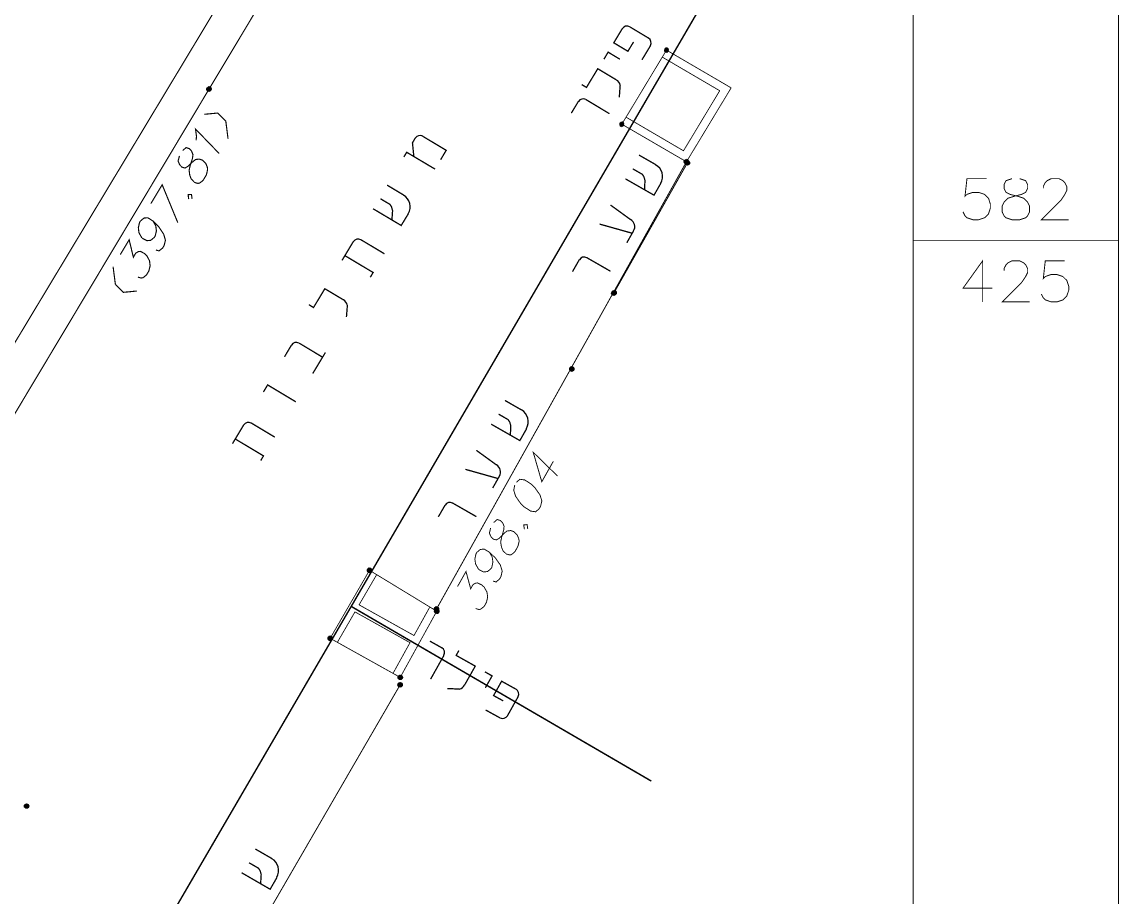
# Model space of a CAD drawing. Extents: x 489 to 720, y 1028 to 1176.
# Drawn here: x 549.33 to 562.69, y 1053.6 to 1064.26 of the extents above; entities that cross this region are included whole.
import ezdxf

# ---------------------------------------------------------------- set-up
doc = ezdxf.new("R2010")
doc.units = 0
doc.header["$MEASUREMENT"] = 0
for name, color, linetype in [('1202', 7, 'Continuous'), ('1501-EVEN-SOFA', 7, 'Continuous'), ('1501-GADER-BARZEL', 7, 'Continuous'), ('1501-PILER', 7, 'Continuous'), ('1501-RIZUF', 7, 'Continuous'), ('1501-SHAR', 7, 'Continuous'), ('2410-EVEN-SOFA', 7, 'Continuous'), ('2603-GADER-BARZEL', 7, 'Continuous'), ('2612-SHAR', 7, 'Continuous'), ('4035-PILER', 7, 'Continuous'), ('M1280', 7, 'Continuous'), ('M1602', 7, 'Continuous')]:
    doc.layers.add(name, color=color, linetype=linetype)

msp = doc.modelspace()

# ---------------------------------------------------------------- hatches: boundary and pattern name
at = {"layer": '1501-EVEN-SOFA', "linetype": 'Continuous', "ltscale": 0.045455}
for points in [[(551.583, 1063.447), (551.632, 1063.429), (551.587, 1063.456)], [(551.583, 1063.437), (551.625, 1063.422), (551.583, 1063.447)], [(551.625, 1063.422), (551.583, 1063.447), (551.632, 1063.429)], [(551.588, 1063.426), (551.615, 1063.417), (551.583, 1063.437)], [(551.615, 1063.417), (551.583, 1063.437), (551.625, 1063.422)], [(551.587, 1063.456), (551.636, 1063.439), (551.594, 1063.464)], [(551.632, 1063.429), (551.587, 1063.456), (551.636, 1063.439)], [(551.596, 1063.42), (551.605, 1063.416), (551.588, 1063.426)], [(551.605, 1063.416), (551.588, 1063.426), (551.615, 1063.417)], [(551.594, 1063.464), (551.635, 1063.449), (551.603, 1063.468)], [(551.636, 1063.439), (551.594, 1063.464), (551.635, 1063.449)], [(551.635, 1063.449), (551.603, 1063.468), (551.63, 1063.458)], [(551.603, 1063.468), (551.63, 1063.458), (551.613, 1063.468)], [(551.63, 1063.458), (551.613, 1063.468), (551.623, 1063.465)]]:
    msp.add_hatch(color=251, dxfattribs=at).paths.add_polyline_path(points, flags=0)
at = {"layer": '1501-GADER-BARZEL', "linetype": 'Continuous', "ltscale": 0.045455}
for points in [[(557.411, 1062.553), (557.411, 1062.532), (557.408, 1062.542)], [(557.416, 1062.562), (557.416, 1062.524), (557.411, 1062.553)], [(557.416, 1062.524), (557.411, 1062.553), (557.411, 1062.532)], [(557.425, 1062.567), (557.425, 1062.518), (557.416, 1062.562)], [(557.425, 1062.518), (557.416, 1062.562), (557.416, 1062.524)], [(557.435, 1062.568), (557.435, 1062.516), (557.425, 1062.567)], [(557.435, 1062.516), (557.425, 1062.567), (557.425, 1062.518)], [(557.445, 1062.567), (557.445, 1062.518), (557.435, 1062.568)], [(557.445, 1062.518), (557.435, 1062.568), (557.435, 1062.516)], [(557.454, 1062.562), (557.454, 1062.524), (557.445, 1062.567)], [(557.454, 1062.524), (557.445, 1062.567), (557.445, 1062.518)], [(557.46, 1062.553), (557.46, 1062.532), (557.454, 1062.562)], [(557.46, 1062.532), (557.454, 1062.562), (557.454, 1062.524)], [(557.462, 1062.542), (557.46, 1062.553), (557.46, 1062.532)], [(556.514, 1060.963), (556.514, 1060.942), (556.512, 1060.953)], [(556.52, 1060.972), (556.52, 1060.934), (556.514, 1060.963)], [(556.52, 1060.934), (556.514, 1060.963), (556.514, 1060.942)], [(556.528, 1060.978), (556.528, 1060.929), (556.52, 1060.972)], [(556.528, 1060.929), (556.52, 1060.972), (556.52, 1060.934)], [(556.538, 1060.979), (556.538, 1060.926), (556.528, 1060.978)], [(556.538, 1060.926), (556.528, 1060.978), (556.528, 1060.929)], [(556.548, 1060.978), (556.548, 1060.929), (556.538, 1060.979)], [(556.548, 1060.929), (556.538, 1060.979), (556.538, 1060.926)], [(556.556, 1060.972), (556.556, 1060.934), (556.548, 1060.978)], [(556.556, 1060.934), (556.548, 1060.978), (556.548, 1060.929)], [(556.562, 1060.963), (556.562, 1060.942), (556.556, 1060.972)], [(556.562, 1060.942), (556.556, 1060.972), (556.556, 1060.934)], [(556.564, 1060.953), (556.562, 1060.963), (556.562, 1060.942)]]:
    msp.add_hatch(color=136, dxfattribs=at).paths.add_polyline_path(points, flags=0)
at = {"layer": '1501-PILER', "linetype": 'Continuous', "ltscale": 0.045455}
for points in [[(557.16, 1063.931), (557.204, 1063.904), (557.156, 1063.921)], [(557.204, 1063.904), (557.156, 1063.921), (557.197, 1063.896)], [(557.156, 1063.921), (557.197, 1063.896), (557.156, 1063.91)], [(557.197, 1063.896), (557.156, 1063.91), (557.188, 1063.891)], [(557.156, 1063.91), (557.188, 1063.891), (557.161, 1063.901)], [(557.166, 1063.939), (557.207, 1063.913), (557.16, 1063.931)], [(557.207, 1063.913), (557.16, 1063.931), (557.204, 1063.904)], [(557.188, 1063.891), (557.161, 1063.901), (557.178, 1063.891)], [(557.161, 1063.901), (557.178, 1063.891), (557.169, 1063.895)], [(557.175, 1063.942), (557.207, 1063.923), (557.166, 1063.939)], [(557.207, 1063.923), (557.166, 1063.939), (557.207, 1063.913)], [(557.186, 1063.943), (557.203, 1063.933), (557.175, 1063.942)], [(557.203, 1063.933), (557.175, 1063.942), (557.207, 1063.923)], [(557.195, 1063.94), (557.186, 1063.943), (557.203, 1063.933)], [(556.614, 1063.028), (556.66, 1063), (556.611, 1063.018)], [(556.621, 1063.035), (556.663, 1063.01), (556.614, 1063.028)], [(556.663, 1063.01), (556.614, 1063.028), (556.66, 1063)], [(556.631, 1063.04), (556.663, 1063.021), (556.621, 1063.035)], [(556.663, 1063.021), (556.621, 1063.035), (556.663, 1063.01)], [(556.641, 1063.04), (556.658, 1063.03), (556.631, 1063.04)], [(556.658, 1063.03), (556.631, 1063.04), (556.663, 1063.021)], [(556.65, 1063.037), (556.641, 1063.04), (556.658, 1063.03)], [(556.66, 1063), (556.611, 1063.018), (556.653, 1062.993)], [(556.611, 1063.018), (556.653, 1062.993), (556.612, 1063.008)], [(556.653, 1062.993), (556.612, 1063.008), (556.644, 1062.989)], [(556.612, 1063.008), (556.644, 1062.989), (556.616, 1062.998)], [(556.644, 1062.989), (556.616, 1062.998), (556.633, 1062.988)], [(556.616, 1062.998), (556.633, 1062.988), (556.623, 1062.991)], [(557.4, 1062.563), (557.4, 1062.542), (557.398, 1062.553)], [(557.406, 1062.571), (557.406, 1062.534), (557.4, 1062.563)], [(557.406, 1062.534), (557.4, 1062.563), (557.4, 1062.542)], [(557.415, 1062.578), (557.415, 1062.529), (557.406, 1062.571)], [(557.415, 1062.529), (557.406, 1062.571), (557.406, 1062.534)], [(557.425, 1062.579), (557.425, 1062.526), (557.415, 1062.578)], [(557.425, 1062.526), (557.415, 1062.578), (557.415, 1062.529)], [(557.435, 1062.578), (557.435, 1062.529), (557.425, 1062.579)], [(557.435, 1062.529), (557.425, 1062.579), (557.425, 1062.526)], [(557.444, 1062.571), (557.444, 1062.534), (557.435, 1062.578)], [(557.444, 1062.534), (557.435, 1062.578), (557.435, 1062.529)], [(557.449, 1062.563), (557.449, 1062.542), (557.444, 1062.571)], [(557.449, 1062.542), (557.444, 1062.571), (557.444, 1062.534)], [(557.452, 1062.553), (557.449, 1062.563), (557.449, 1062.542)], [(553.541, 1057.59), (553.587, 1057.564), (553.538, 1057.581)], [(553.587, 1057.564), (553.538, 1057.581), (553.581, 1057.556)], [(553.538, 1057.581), (553.581, 1057.556), (553.539, 1057.571)], [(553.581, 1057.556), (553.539, 1057.571), (553.571, 1057.551)], [(553.539, 1057.571), (553.571, 1057.551), (553.544, 1057.56)], [(553.548, 1057.598), (553.59, 1057.573), (553.541, 1057.59)], [(553.59, 1057.573), (553.541, 1057.59), (553.587, 1057.564)], [(553.571, 1057.551), (553.544, 1057.56), (553.561, 1057.551)], [(553.544, 1057.56), (553.561, 1057.551), (553.552, 1057.554)], [(553.557, 1057.603), (553.59, 1057.583), (553.548, 1057.598)], [(553.59, 1057.583), (553.548, 1057.598), (553.59, 1057.573)], [(553.567, 1057.603), (553.586, 1057.593), (553.557, 1057.603)], [(553.586, 1057.593), (553.557, 1057.603), (553.59, 1057.583)], [(553.578, 1057.6), (553.567, 1057.603), (553.586, 1057.593)], [(554.358, 1057.072), (554.367, 1057.099), (554.357, 1057.082)], [(554.367, 1057.099), (554.357, 1057.082), (554.361, 1057.092)], [(554.362, 1057.063), (554.378, 1057.104), (554.358, 1057.072)], [(554.378, 1057.104), (554.358, 1057.072), (554.367, 1057.099)], [(554.37, 1057.056), (554.388, 1057.105), (554.362, 1057.063)], [(554.388, 1057.105), (554.362, 1057.063), (554.378, 1057.104)], [(554.397, 1057.101), (554.37, 1057.056), (554.388, 1057.105)], [(554.38, 1057.053), (554.397, 1057.101), (554.37, 1057.056)], [(554.405, 1057.093), (554.38, 1057.053), (554.397, 1057.101)], [(554.39, 1057.053), (554.405, 1057.093), (554.38, 1057.053)], [(554.41, 1057.084), (554.39, 1057.053), (554.405, 1057.093)], [(554.399, 1057.057), (554.41, 1057.084), (554.39, 1057.053)], [(554.41, 1057.074), (554.399, 1057.057), (554.41, 1057.084)], [(554.406, 1057.065), (554.41, 1057.074), (554.399, 1057.057)], [(553.062, 1056.763), (553.107, 1056.735), (553.058, 1056.753)], [(553.107, 1056.735), (553.058, 1056.753), (553.102, 1056.729)], [(553.058, 1056.753), (553.102, 1056.729), (553.06, 1056.742)], [(553.102, 1056.729), (553.06, 1056.742), (553.091, 1056.724)], [(553.06, 1056.742), (553.091, 1056.724), (553.064, 1056.733)], [(553.069, 1056.77), (553.111, 1056.746), (553.062, 1056.763)], [(553.111, 1056.746), (553.062, 1056.763), (553.107, 1056.735)], [(553.078, 1056.774), (553.111, 1056.756), (553.069, 1056.77)], [(553.111, 1056.756), (553.069, 1056.77), (553.111, 1056.746)], [(553.088, 1056.775), (553.106, 1056.765), (553.078, 1056.774)], [(553.106, 1056.765), (553.078, 1056.774), (553.111, 1056.756)], [(553.098, 1056.772), (553.088, 1056.775), (553.106, 1056.765)], [(553.091, 1056.724), (553.064, 1056.733), (553.081, 1056.723)], [(553.064, 1056.733), (553.081, 1056.723), (553.072, 1056.726)], [(553.915, 1056.285), (553.912, 1056.275), (553.922, 1056.293)], [(553.912, 1056.275), (553.922, 1056.293), (553.913, 1056.265)], [(553.922, 1056.293), (553.913, 1056.265), (553.931, 1056.298)], [(553.913, 1056.265), (553.931, 1056.298), (553.917, 1056.256)], [(553.931, 1056.298), (553.917, 1056.256), (553.941, 1056.299)], [(553.917, 1056.256), (553.941, 1056.299), (553.925, 1056.249)], [(553.941, 1056.299), (553.925, 1056.249), (553.95, 1056.296)], [(553.925, 1056.249), (553.95, 1056.296), (553.935, 1056.247)], [(553.95, 1056.296), (553.935, 1056.247), (553.958, 1056.289)], [(553.935, 1056.247), (553.958, 1056.289), (553.945, 1056.247)], [(553.958, 1056.289), (553.945, 1056.247), (553.963, 1056.28)], [(553.945, 1056.247), (553.963, 1056.28), (553.954, 1056.251)], [(553.963, 1056.28), (553.954, 1056.251), (553.964, 1056.27)], [(553.954, 1056.251), (553.964, 1056.27), (553.961, 1056.259)]]:
    msp.add_hatch(color=7, dxfattribs=at).paths.add_polyline_path(points, flags=0)
at = {"layer": '1501-RIZUF', "linetype": 'Continuous', "ltscale": 0.045455}
for points in [[(549.363, 1054.714), (549.363, 1054.693), (549.361, 1054.704)], [(549.369, 1054.722), (549.369, 1054.685), (549.363, 1054.714)], [(549.369, 1054.685), (549.363, 1054.714), (549.363, 1054.693)], [(549.377, 1054.728), (549.377, 1054.68), (549.369, 1054.722)], [(549.377, 1054.68), (549.369, 1054.722), (549.369, 1054.685)], [(549.387, 1054.73), (549.387, 1054.678), (549.377, 1054.728)], [(549.387, 1054.678), (549.377, 1054.728), (549.377, 1054.68)], [(549.397, 1054.728), (549.397, 1054.68), (549.387, 1054.73)], [(549.397, 1054.68), (549.387, 1054.73), (549.387, 1054.678)], [(549.405, 1054.722), (549.405, 1054.685), (549.397, 1054.728)], [(549.405, 1054.685), (549.397, 1054.728), (549.397, 1054.68)], [(549.411, 1054.714), (549.411, 1054.693), (549.405, 1054.722)], [(549.411, 1054.693), (549.405, 1054.722), (549.405, 1054.685)], [(549.413, 1054.704), (549.411, 1054.714), (549.411, 1054.693)]]:
    msp.add_hatch(color=251, dxfattribs=at).paths.add_polyline_path(points, flags=0)
at = {"layer": '1501-SHAR', "linetype": 'Continuous', "ltscale": 0.045455}
for points in [[(557.4, 1062.568), (557.447, 1062.543), (557.398, 1062.558)], [(557.447, 1062.543), (557.398, 1062.558), (557.44, 1062.535)], [(557.398, 1062.558), (557.44, 1062.535), (557.398, 1062.548)], [(557.44, 1062.535), (557.398, 1062.548), (557.431, 1062.53)], [(557.398, 1062.548), (557.431, 1062.53), (557.404, 1062.539)], [(557.407, 1062.576), (557.45, 1062.553), (557.4, 1062.568)], [(557.45, 1062.553), (557.4, 1062.568), (557.447, 1062.543)], [(557.431, 1062.53), (557.404, 1062.539), (557.421, 1062.53)], [(557.404, 1062.539), (557.421, 1062.53), (557.411, 1062.532)], [(557.416, 1062.581), (557.449, 1062.563), (557.407, 1062.576)], [(557.449, 1062.563), (557.407, 1062.576), (557.45, 1062.553)], [(557.427, 1062.582), (557.445, 1062.572), (557.416, 1062.581)], [(557.445, 1062.572), (557.416, 1062.581), (557.449, 1062.563)], [(557.437, 1062.579), (557.427, 1062.582), (557.445, 1062.572)], [(556.52, 1060.972), (556.566, 1060.946), (556.516, 1060.962)], [(556.566, 1060.946), (556.516, 1060.962), (556.56, 1060.938)], [(556.516, 1060.962), (556.56, 1060.938), (556.517, 1060.951)], [(556.56, 1060.938), (556.517, 1060.951), (556.55, 1060.933)], [(556.517, 1060.951), (556.55, 1060.933), (556.522, 1060.942)], [(556.527, 1060.98), (556.569, 1060.956), (556.52, 1060.972)], [(556.569, 1060.956), (556.52, 1060.972), (556.566, 1060.946)], [(556.55, 1060.933), (556.522, 1060.942), (556.54, 1060.933)], [(556.522, 1060.942), (556.54, 1060.933), (556.53, 1060.935)], [(556.536, 1060.984), (556.569, 1060.966), (556.527, 1060.98)], [(556.569, 1060.966), (556.527, 1060.98), (556.569, 1060.956)], [(556.546, 1060.985), (556.564, 1060.975), (556.536, 1060.984)], [(556.564, 1060.975), (556.536, 1060.984), (556.569, 1060.966)], [(556.556, 1060.982), (556.546, 1060.985), (556.564, 1060.975)], [(556.004, 1060.045), (556.05, 1060.018), (556.002, 1060.034)], [(556.05, 1060.018), (556.002, 1060.034), (556.044, 1060.012)], [(556.002, 1060.034), (556.044, 1060.012), (556.002, 1060.024)], [(556.044, 1060.012), (556.002, 1060.024), (556.035, 1060.006)], [(556.002, 1060.024), (556.035, 1060.006), (556.006, 1060.015)], [(556.011, 1060.053), (556.054, 1060.029), (556.004, 1060.045)], [(556.054, 1060.029), (556.004, 1060.045), (556.05, 1060.018)], [(556.035, 1060.006), (556.006, 1060.015), (556.024, 1060.006)], [(556.006, 1060.015), (556.024, 1060.006), (556.014, 1060.009)], [(556.02, 1060.057), (556.053, 1060.039), (556.011, 1060.053)], [(556.053, 1060.039), (556.011, 1060.053), (556.054, 1060.029)], [(556.03, 1060.058), (556.048, 1060.048), (556.02, 1060.057)], [(556.048, 1060.048), (556.02, 1060.057), (556.053, 1060.039)], [(556.04, 1060.055), (556.03, 1060.058), (556.048, 1060.048)], [(554.356, 1057.12), (554.403, 1057.093), (554.354, 1057.109)], [(554.403, 1057.093), (554.354, 1057.109), (554.396, 1057.085)], [(554.354, 1057.109), (554.396, 1057.085), (554.354, 1057.099)], [(554.396, 1057.085), (554.354, 1057.099), (554.387, 1057.081)], [(554.354, 1057.099), (554.387, 1057.081), (554.358, 1057.09)], [(554.363, 1057.128), (554.406, 1057.104), (554.356, 1057.12)], [(554.406, 1057.104), (554.356, 1057.12), (554.403, 1057.093)], [(554.387, 1057.081), (554.358, 1057.09), (554.377, 1057.08)], [(554.358, 1057.09), (554.377, 1057.08), (554.366, 1057.083)], [(554.372, 1057.132), (554.405, 1057.114), (554.363, 1057.128)], [(554.405, 1057.114), (554.363, 1057.128), (554.406, 1057.104)], [(554.382, 1057.132), (554.4, 1057.123), (554.372, 1057.132)], [(554.4, 1057.123), (554.372, 1057.132), (554.405, 1057.114)], [(554.392, 1057.13), (554.382, 1057.132), (554.4, 1057.123)], [(553.93, 1056.208), (553.963, 1056.189), (553.921, 1056.204)], [(553.94, 1056.208), (553.958, 1056.198), (553.93, 1056.208)], [(553.958, 1056.198), (553.93, 1056.208), (553.963, 1056.189)], [(553.95, 1056.205), (553.94, 1056.208), (553.958, 1056.198)], [(553.914, 1056.196), (553.96, 1056.17), (553.911, 1056.185)], [(553.96, 1056.17), (553.911, 1056.185), (553.953, 1056.162)], [(553.911, 1056.185), (553.953, 1056.162), (553.912, 1056.175)], [(553.953, 1056.162), (553.912, 1056.175), (553.944, 1056.157)], [(553.912, 1056.175), (553.944, 1056.157), (553.916, 1056.166)], [(553.921, 1056.204), (553.963, 1056.179), (553.914, 1056.196)], [(553.963, 1056.179), (553.914, 1056.196), (553.96, 1056.17)], [(553.944, 1056.157), (553.916, 1056.166), (553.933, 1056.156)], [(553.916, 1056.166), (553.933, 1056.156), (553.924, 1056.159)], [(553.963, 1056.189), (553.921, 1056.204), (553.963, 1056.179)]]:
    msp.add_hatch(color=7, dxfattribs=at).paths.add_polyline_path(points, flags=0)

# ---------------------------------------------------------------- linework, layer by layer
at = {"color": 250, "linetype": 'Continuous', "ltscale": 0.045455}
for points, const_width in [([(556.642, 1064.178), (556.539, 1064.006), (556.711, 1063.903), (556.78, 1064.017)], 0.0158), ([(556.963, 1064.063), (556.735, 1064.2)], 0.0158), ([(556.882, 1063.799), (556.986, 1063.971)], 0.0158), ([(556.419, 1063.806), (556.47, 1063.892), (556.613, 1063.806)], 0.0158), ([(556.572, 1063.553), (556.344, 1063.69), (556.206, 1063.462), (556.149, 1063.497)], 0.0158), ([(556.606, 1063.342), (556.617, 1063.491)], 0.0158), ([(556.108, 1063.292), (556.022, 1063.149)], 0.0158), ([(556.486, 1063.142), (556.199, 1063.315)], 0.0158), ([(551.553, 1063.135), (551.717, 1063.15), (551.814, 1063.051), (551.841, 1062.838)], 0.0138), ([(551.452, 1062.817), (551.457, 1062.864), (551.445, 1062.955), (551.733, 1062.657)], 0.0138), ([(554.121, 1062.845), (554.087, 1062.787), (554.104, 1062.621)], 0.0158), ([(554.43, 1062.581), (554.498, 1062.696), (554.212, 1062.867)], 0.0158), ([(551.249, 1062.628), (551.233, 1062.565), (551.252, 1062.52), (551.279, 1062.491), (551.316, 1062.48), (551.349, 1062.498), (551.403, 1062.549), (551.446, 1062.584), (551.492, 1062.589), (551.53, 1062.576), (551.571, 1062.534), (551.589, 1062.49), (551.592, 1062.459), (551.577, 1062.396), (551.538, 1062.33), (551.495, 1062.296), (551.471, 1062.293), (551.433, 1062.305), (551.392, 1062.348), (551.375, 1062.392), (551.367, 1062.454), (551.382, 1062.517), (551.408, 1062.597), (551.414, 1062.643), (551.396, 1062.688), (551.369, 1062.716), (551.331, 1062.729), (551.288, 1062.693)], 0.0138), ([(553.983, 1062.615), (554.017, 1062.672), (554.362, 1062.467)], 0.0158), ([(557.049, 1062.522), (556.846, 1062.638)], 0.0158), ([(556.681, 1062.348), (557.029, 1062.149), (557.112, 1062.295)], 0.0158), ([(556.913, 1062.215), (556.919, 1062.328), (556.906, 1062.373), (556.886, 1062.404), (556.77, 1062.47)], 0.0158), ([(550.902, 1062.047), (551.039, 1062.276), (551.229, 1061.815)], 0.0138), ([(553.979, 1062.151), (553.778, 1062.272)], 0.0158), ([(551.362, 1062.101), (551.355, 1062.155), (551.396, 1062.158), (551.403, 1062.105)], 0.0138), ([(553.837, 1061.848), (553.845, 1061.959), (553.833, 1062.005), (553.813, 1062.037), (553.698, 1062.105)], 0.0158), ([(553.607, 1061.984), (553.95, 1061.78), (554.037, 1061.923)], 0.0158), ([(556.744, 1061.851), (556.499, 1062.029)], 0.0158), ([(550.929, 1061.833), (550.961, 1061.774), (550.969, 1061.714), (550.953, 1061.65), (550.942, 1061.634), (550.9, 1061.599), (550.853, 1061.595), (550.802, 1061.621), (550.788, 1061.634), (550.756, 1061.693), (550.749, 1061.755), (550.764, 1061.818), (550.774, 1061.834), (550.817, 1061.87), (550.864, 1061.874), (550.929, 1061.833), (550.998, 1061.763), (551.057, 1061.675), (551.079, 1061.6), (551.063, 1061.537), (551.044, 1061.504), (551, 1061.47), (550.963, 1061.481)], 0.0138), ([(556.366, 1061.797), (556.764, 1061.685)], 0.0158), ([(556.698, 1061.57), (556.78, 1061.715)], 0.0158), ([(550.529, 1061.425), (550.637, 1061.606), (550.688, 1061.393), (550.717, 1061.443), (550.75, 1061.462), (550.774, 1061.464), (550.825, 1061.438), (550.853, 1061.409), (550.885, 1061.35), (550.892, 1061.289), (550.877, 1061.226), (550.847, 1061.176), (550.804, 1061.142), (550.78, 1061.14), (550.744, 1061.151)], 0.0138), ([(553.367, 1061.584), (553.23, 1061.355)], 0.0158), ([(553.746, 1061.435), (553.458, 1061.607)], 0.0158), ([(553.265, 1061.412), (553.608, 1061.207), (553.574, 1061.149)], 0.0158), ([(550.441, 1061.279), (550.469, 1061.064), (550.565, 1060.965), (550.73, 1060.981)], 0.0138), ([(556.119, 1061.363), (556.036, 1061.217)], 0.0158), ([(556.499, 1061.222), (556.21, 1061.388)], 0.0158), ([(553.248, 1060.873), (553.02, 1061.009), (552.882, 1060.78), (552.825, 1060.815)], 0.0158), ([(553.283, 1060.663), (553.295, 1060.812)], 0.0158), ([(552.992, 1060.175), (552.706, 1060.347)], 0.0158), ([(552.614, 1060.323), (552.529, 1060.18)], 0.0158), ([(552.872, 1059.975), (553.027, 1060.232)], 0.0158), ([(552.272, 1059.75), (552.323, 1059.837), (552.666, 1059.631)], 0.0158), ([(555.415, 1059.532), (555.213, 1059.648)], 0.0158), ([(555.279, 1059.226), (555.285, 1059.338), (555.272, 1059.383), (555.252, 1059.414), (555.136, 1059.481)], 0.0158), ([(552.032, 1059.349), (551.895, 1059.121)], 0.0158), ([(552.41, 1059.201), (552.123, 1059.373)], 0.0158), ([(555.047, 1059.358), (555.395, 1059.159), (555.478, 1059.305)], 0.0158), ([(551.929, 1059.178), (552.273, 1058.972), (552.239, 1058.915)], 0.0158), ([(555.11, 1058.862), (554.865, 1059.04)], 0.0158), ([(555.854, 1058.726), (555.558, 1059.016), (555.662, 1058.657), (555.803, 1058.906)], 0.0112), ([(554.732, 1058.808), (555.13, 1058.696)], 0.0158), ([(555.064, 1058.58), (555.146, 1058.725)], 0.0158), ([(555.333, 1058.617), (555.32, 1058.554), (555.344, 1058.479), (555.404, 1058.393), (555.447, 1058.351), (555.527, 1058.299), (555.588, 1058.291), (555.63, 1058.328), (555.648, 1058.36), (555.663, 1058.424), (555.639, 1058.499), (555.578, 1058.584), (555.536, 1058.626), (555.455, 1058.679), (555.395, 1058.687), (555.353, 1058.65)], 0.0112), ([(554.485, 1058.373), (554.402, 1058.229)], 0.0158), ([(554.865, 1058.232), (554.575, 1058.398)], 0.0158), ([(555.039, 1058.093), (555.024, 1058.03), (555.044, 1057.987), (555.072, 1057.958), (555.11, 1057.948), (555.142, 1057.967), (555.194, 1058.02), (555.236, 1058.056), (555.282, 1058.062), (555.321, 1058.05), (555.363, 1058.008), (555.381, 1057.965), (555.387, 1057.934), (555.372, 1057.871), (555.335, 1057.804), (555.292, 1057.768), (555.27, 1057.765), (555.231, 1057.776), (555.189, 1057.817), (555.171, 1057.862), (555.161, 1057.923), (555.175, 1057.987), (555.198, 1058.066), (555.203, 1058.114), (555.185, 1058.158), (555.156, 1058.185), (555.119, 1058.197), (555.077, 1058.16)], 0.0112), ([(555.45, 1058.078), (555.442, 1058.131), (555.483, 1058.135), (555.491, 1058.082)], 0.0112), ([(555.025, 1057.798), (555.058, 1057.74), (555.067, 1057.679), (555.054, 1057.615), (555.045, 1057.599), (555.002, 1057.563), (554.955, 1057.557), (554.904, 1057.582), (554.889, 1057.596), (554.856, 1057.654), (554.847, 1057.715), (554.861, 1057.779), (554.87, 1057.795), (554.912, 1057.831), (554.96, 1057.837), (555.025, 1057.798), (555.096, 1057.729), (555.157, 1057.643), (555.18, 1057.568), (555.166, 1057.505), (555.148, 1057.472), (555.105, 1057.435), (555.067, 1057.447)], 0.0112), ([(554.636, 1057.38), (554.739, 1057.563), (554.796, 1057.353), (554.824, 1057.403), (554.857, 1057.422), (554.88, 1057.424), (554.932, 1057.399), (554.961, 1057.372), (554.994, 1057.314), (555.003, 1057.253), (554.989, 1057.189), (554.961, 1057.139), (554.919, 1057.104), (554.895, 1057.1), (554.857, 1057.112)], 0.0112), ([(554.445, 1056.633), (554.299, 1056.715)], 0.0158), ([(554.721, 1056.178), (554.852, 1056.41), (554.619, 1056.541), (554.652, 1056.599)], 0.0158), ([(554.308, 1056.251), (554.471, 1056.542)], 0.0158), ([(554.97, 1056.34), (555.057, 1056.291), (554.975, 1056.146)], 0.0158), ([(555.348, 1056.129), (555.173, 1056.226), (555.075, 1056.051), (555.192, 1055.987)], 0.0158), ([(554.512, 1056.137), (554.661, 1056.13)], 0.0158), ([(555.244, 1055.805), (555.374, 1056.038)], 0.0158), ([(554.978, 1055.876), (555.153, 1055.779)], 0.0158), ([(552.377, 1054.064), (552.174, 1054.181)], 0.0158), ([(552.238, 1053.758), (552.245, 1053.871), (552.232, 1053.916), (552.212, 1053.947), (552.097, 1054.014)], 0.0158), ([(552.007, 1053.892), (552.354, 1053.691), (552.437, 1053.835)], 0.0158)]:
    msp.add_lwpolyline(points, dxfattribs=dict(at, const_width=const_width))
for centre, radius, start, end in [((556.699, 1064.143), 0.0659, 58.9087, 148.9032), ((556.928, 1064.006), 0.0659, 328.9032, 418.9032), ((556.521, 1063.467), 0.1, 13.9087, 58.9087), ((556.165, 1063.257), 0.0659, 58.9087, 148.9032), ((554.178, 1062.81), 0.0659, 59.1394, 149.1339), ((556.966, 1062.376), 0.166, 330.2655, 420.2655), ((553.894, 1062.008), 0.166, 329.1339, 419.1339), ((556.694, 1061.764), 0.1, 330.2655, 420.2655), ((553.424, 1061.549), 0.0659, 59.1394, 149.1339), ((556.177, 1061.33), 0.0659, 60.271, 150.2655), ((553.197, 1060.787), 0.1, 14.1339, 59.1339), ((552.671, 1060.289), 0.0659, 59.1394, 149.1339), ((555.332, 1059.388), 0.166, 330.2655, 420.2655), ((552.089, 1059.315), 0.0659, 59.1394, 149.1339), ((555.06, 1058.775), 0.1, 330.2655, 420.2655), ((554.542, 1058.34), 0.0659, 60.271, 150.2655), ((554.413, 1056.575), 0.0659, 330.8093, 420.8093), ((554.633, 1056.226), 0.1, 285.8148, 330.8148), ((555.316, 1056.071), 0.0659, 330.8093, 420.8093), ((555.186, 1055.838), 0.0659, 240.8148, 330.8093), ((552.292, 1053.92), 0.166, 329.9194, 419.9194)]:
    msp.add_arc(centre, radius, start, end, dxfattribs=at)
at = {"layer": '1202', "color": 7, "linetype": 'Continuous', "ltscale": 0.045455, "const_width": 0.0112}
for points in [[(488.854, 1028.441), (562.687, 1028.441), (562.687, 1101.273), (488.854, 1101.273)], [(491.356, 1030.943), (560.185, 1030.943), (560.185, 1098.771), (491.356, 1098.771)], [(561.079, 1062.35), (560.84, 1062.35), (560.816, 1062.135), (560.84, 1062.159), (560.912, 1062.183), (560.983, 1062.183), (561.055, 1062.159), (561.103, 1062.112), (561.125, 1062.04), (561.125, 1061.992), (561.103, 1061.922), (561.055, 1061.874), (560.983, 1061.85), (560.912, 1061.85), (560.84, 1061.874), (560.816, 1061.898), (560.792, 1061.946)], [(561.388, 1062.35), (561.316, 1062.326), (561.292, 1062.279), (561.292, 1062.231), (561.316, 1062.183), (561.364, 1062.159), (561.46, 1062.135), (561.531, 1062.112), (561.579, 1062.064), (561.603, 1062.016), (561.603, 1061.946), (561.579, 1061.898), (561.555, 1061.874), (561.483, 1061.85), (561.388, 1061.85), (561.316, 1061.874), (561.292, 1061.898), (561.269, 1061.946), (561.269, 1062.016), (561.292, 1062.064), (561.34, 1062.112), (561.412, 1062.135), (561.507, 1062.159), (561.555, 1062.183), (561.579, 1062.231), (561.579, 1062.279), (561.555, 1062.326), (561.483, 1062.35)], [(561.77, 1062.231), (561.77, 1062.255), (561.794, 1062.303), (561.817, 1062.326), (561.865, 1062.35), (561.961, 1062.35), (562.008, 1062.326), (562.032, 1062.303), (562.056, 1062.255), (562.056, 1062.207), (562.032, 1062.159), (561.985, 1062.088), (561.746, 1061.85), (562.08, 1061.85)], [(560.185, 1061.599), (562.687, 1061.599)], [(561.031, 1060.849), (561.031, 1061.349), (560.792, 1061.015), (561.149, 1061.015)], [(561.292, 1061.23), (561.292, 1061.254), (561.316, 1061.301), (561.34, 1061.325), (561.388, 1061.349), (561.483, 1061.349), (561.531, 1061.325), (561.555, 1061.301), (561.579, 1061.254), (561.579, 1061.206), (561.555, 1061.158), (561.507, 1061.087), (561.269, 1060.849), (561.603, 1060.849)], [(562.032, 1061.349), (561.794, 1061.349), (561.77, 1061.134), (561.794, 1061.158), (561.865, 1061.182), (561.937, 1061.182), (562.008, 1061.158), (562.056, 1061.11), (562.08, 1061.039), (562.08, 1060.991), (562.056, 1060.921), (562.008, 1060.873), (561.937, 1060.849), (561.865, 1060.849), (561.794, 1060.873), (561.77, 1060.897), (561.746, 1060.945)]]:
    msp.add_lwpolyline(points, dxfattribs=at)
at = {"layer": '1501-EVEN-SOFA', "color": 251, "linetype": 'Continuous', "ltscale": 0.045455, "const_width": 0.0138}
msp.add_lwpolyline([(551.579, 1063.442), (551.64, 1063.442)], dxfattribs=at)
at = {"layer": '1501-EVEN-SOFA', "color": 251, "linetype": 'Continuous', "ltscale": 0.045455}
for points in [[(551.583, 1063.447), (551.632, 1063.429), (551.587, 1063.456)], [(551.583, 1063.437), (551.625, 1063.422), (551.583, 1063.447)], [(551.625, 1063.422), (551.583, 1063.447), (551.632, 1063.429)], [(551.588, 1063.426), (551.615, 1063.417), (551.583, 1063.437)], [(551.615, 1063.417), (551.583, 1063.437), (551.625, 1063.422)], [(551.587, 1063.456), (551.636, 1063.439), (551.594, 1063.464)], [(551.632, 1063.429), (551.587, 1063.456), (551.636, 1063.439)], [(551.596, 1063.42), (551.605, 1063.416), (551.588, 1063.426)], [(551.605, 1063.416), (551.588, 1063.426), (551.615, 1063.417)], [(551.594, 1063.464), (551.635, 1063.449), (551.603, 1063.468)], [(551.636, 1063.439), (551.594, 1063.464), (551.635, 1063.449)], [(551.635, 1063.449), (551.603, 1063.468), (551.63, 1063.458)], [(551.603, 1063.468), (551.63, 1063.458), (551.613, 1063.468)], [(551.63, 1063.458), (551.613, 1063.468), (551.623, 1063.465)]]:
    msp.add_lwpolyline(points, dxfattribs=at)
msp.add_arc((551.61, 1063.442), 0.0261, 329.0955, 689.0954, dxfattribs=at)
at = {"layer": '1501-GADER-BARZEL', "color": 136, "linetype": 'Continuous', "ltscale": 0.045455, "const_width": 0.0123}
for points in [[(557.407, 1062.542), (557.462, 1062.542)], [(556.511, 1060.953), (556.565, 1060.953)]]:
    msp.add_lwpolyline(points, dxfattribs=at)
at = {"layer": '1501-GADER-BARZEL', "color": 136, "linetype": 'Continuous', "ltscale": 0.045455}
for points in [[(557.411, 1062.553), (557.411, 1062.532), (557.408, 1062.542)], [(557.416, 1062.562), (557.416, 1062.524), (557.411, 1062.553)], [(557.416, 1062.524), (557.411, 1062.553), (557.411, 1062.532)], [(557.425, 1062.567), (557.425, 1062.518), (557.416, 1062.562)], [(557.425, 1062.518), (557.416, 1062.562), (557.416, 1062.524)], [(557.435, 1062.568), (557.435, 1062.516), (557.425, 1062.567)], [(557.435, 1062.516), (557.425, 1062.567), (557.425, 1062.518)], [(557.445, 1062.567), (557.445, 1062.518), (557.435, 1062.568)], [(557.445, 1062.518), (557.435, 1062.568), (557.435, 1062.516)], [(557.454, 1062.562), (557.454, 1062.524), (557.445, 1062.567)], [(557.454, 1062.524), (557.445, 1062.567), (557.445, 1062.518)], [(557.46, 1062.553), (557.46, 1062.532), (557.454, 1062.562)], [(557.46, 1062.532), (557.454, 1062.562), (557.454, 1062.524)], [(557.462, 1062.542), (557.46, 1062.553), (557.46, 1062.532)], [(556.514, 1060.963), (556.514, 1060.942), (556.512, 1060.953)], [(556.52, 1060.972), (556.52, 1060.934), (556.514, 1060.963)], [(556.52, 1060.934), (556.514, 1060.963), (556.514, 1060.942)], [(556.528, 1060.978), (556.528, 1060.929), (556.52, 1060.972)], [(556.528, 1060.929), (556.52, 1060.972), (556.52, 1060.934)], [(556.538, 1060.979), (556.538, 1060.926), (556.528, 1060.978)], [(556.538, 1060.926), (556.528, 1060.978), (556.528, 1060.929)], [(556.548, 1060.978), (556.548, 1060.929), (556.538, 1060.979)], [(556.548, 1060.929), (556.538, 1060.979), (556.538, 1060.926)], [(556.556, 1060.972), (556.556, 1060.934), (556.548, 1060.978)], [(556.556, 1060.934), (556.548, 1060.978), (556.548, 1060.929)], [(556.562, 1060.963), (556.562, 1060.942), (556.556, 1060.972)], [(556.562, 1060.942), (556.556, 1060.972), (556.556, 1060.934)], [(556.564, 1060.953), (556.562, 1060.963), (556.562, 1060.942)]]:
    msp.add_lwpolyline(points, dxfattribs=at)
for centre in [(557.435, 1062.542), (556.538, 1060.953)]:
    msp.add_circle(centre, 0.0261, dxfattribs=at)
at = {"layer": '1501-PILER', "color": 7, "linetype": 'Continuous', "ltscale": 0.045455, "const_width": 0.01}
for points in [[(557.16, 1063.917), (557.204, 1063.917)], [(556.615, 1063.014), (556.66, 1063.014)], [(557.404, 1062.553), (557.448, 1062.553)], [(553.542, 1057.578), (553.587, 1057.578)], [(554.362, 1057.079), (554.406, 1057.079)], [(553.063, 1056.749), (553.107, 1056.749)], [(553.916, 1056.273), (553.961, 1056.273)]]:
    msp.add_lwpolyline(points, dxfattribs=at)
at = {"layer": '1501-PILER', "color": 7, "linetype": 'Continuous', "ltscale": 0.045455}
for points in [[(557.16, 1063.931), (557.204, 1063.904), (557.156, 1063.921)], [(557.204, 1063.904), (557.156, 1063.921), (557.197, 1063.896)], [(557.156, 1063.921), (557.197, 1063.896), (557.156, 1063.91)], [(557.197, 1063.896), (557.156, 1063.91), (557.188, 1063.891)], [(557.156, 1063.91), (557.188, 1063.891), (557.161, 1063.901)], [(557.166, 1063.939), (557.207, 1063.913), (557.16, 1063.931)], [(557.207, 1063.913), (557.16, 1063.931), (557.204, 1063.904)], [(557.188, 1063.891), (557.161, 1063.901), (557.178, 1063.891)], [(557.161, 1063.901), (557.178, 1063.891), (557.169, 1063.895)], [(557.175, 1063.942), (557.207, 1063.923), (557.166, 1063.939)], [(557.207, 1063.923), (557.166, 1063.939), (557.207, 1063.913)], [(557.186, 1063.943), (557.203, 1063.933), (557.175, 1063.942)], [(557.203, 1063.933), (557.175, 1063.942), (557.207, 1063.923)], [(557.195, 1063.94), (557.186, 1063.943), (557.203, 1063.933)], [(556.614, 1063.028), (556.66, 1063), (556.611, 1063.018)], [(556.621, 1063.035), (556.663, 1063.01), (556.614, 1063.028)], [(556.663, 1063.01), (556.614, 1063.028), (556.66, 1063)], [(556.631, 1063.04), (556.663, 1063.021), (556.621, 1063.035)], [(556.663, 1063.021), (556.621, 1063.035), (556.663, 1063.01)], [(556.641, 1063.04), (556.658, 1063.03), (556.631, 1063.04)], [(556.658, 1063.03), (556.631, 1063.04), (556.663, 1063.021)], [(556.65, 1063.037), (556.641, 1063.04), (556.658, 1063.03)], [(556.66, 1063), (556.611, 1063.018), (556.653, 1062.993)], [(556.611, 1063.018), (556.653, 1062.993), (556.612, 1063.008)], [(556.653, 1062.993), (556.612, 1063.008), (556.644, 1062.989)], [(556.612, 1063.008), (556.644, 1062.989), (556.616, 1062.998)], [(556.644, 1062.989), (556.616, 1062.998), (556.633, 1062.988)], [(556.616, 1062.998), (556.633, 1062.988), (556.623, 1062.991)], [(557.4, 1062.563), (557.4, 1062.542), (557.398, 1062.553)], [(557.406, 1062.571), (557.406, 1062.534), (557.4, 1062.563)], [(557.406, 1062.534), (557.4, 1062.563), (557.4, 1062.542)], [(557.415, 1062.578), (557.415, 1062.529), (557.406, 1062.571)], [(557.415, 1062.529), (557.406, 1062.571), (557.406, 1062.534)], [(557.425, 1062.579), (557.425, 1062.526), (557.415, 1062.578)], [(557.425, 1062.526), (557.415, 1062.578), (557.415, 1062.529)], [(557.435, 1062.578), (557.435, 1062.529), (557.425, 1062.579)], [(557.435, 1062.529), (557.425, 1062.579), (557.425, 1062.526)], [(557.444, 1062.571), (557.444, 1062.534), (557.435, 1062.578)], [(557.444, 1062.534), (557.435, 1062.578), (557.435, 1062.529)], [(557.449, 1062.563), (557.449, 1062.542), (557.444, 1062.571)], [(557.449, 1062.542), (557.444, 1062.571), (557.444, 1062.534)], [(557.452, 1062.553), (557.449, 1062.563), (557.449, 1062.542)], [(553.541, 1057.59), (553.587, 1057.564), (553.538, 1057.581)], [(553.587, 1057.564), (553.538, 1057.581), (553.581, 1057.556)], [(553.538, 1057.581), (553.581, 1057.556), (553.539, 1057.571)], [(553.581, 1057.556), (553.539, 1057.571), (553.571, 1057.551)], [(553.539, 1057.571), (553.571, 1057.551), (553.544, 1057.56)], [(553.548, 1057.598), (553.59, 1057.573), (553.541, 1057.59)], [(553.59, 1057.573), (553.541, 1057.59), (553.587, 1057.564)], [(553.571, 1057.551), (553.544, 1057.56), (553.561, 1057.551)], [(553.544, 1057.56), (553.561, 1057.551), (553.552, 1057.554)], [(553.557, 1057.603), (553.59, 1057.583), (553.548, 1057.598)], [(553.59, 1057.583), (553.548, 1057.598), (553.59, 1057.573)], [(553.567, 1057.603), (553.586, 1057.593), (553.557, 1057.603)], [(553.586, 1057.593), (553.557, 1057.603), (553.59, 1057.583)], [(553.578, 1057.6), (553.567, 1057.603), (553.586, 1057.593)], [(554.358, 1057.072), (554.367, 1057.099), (554.357, 1057.082)], [(554.367, 1057.099), (554.357, 1057.082), (554.361, 1057.092)], [(554.362, 1057.063), (554.378, 1057.104), (554.358, 1057.072)], [(554.378, 1057.104), (554.358, 1057.072), (554.367, 1057.099)], [(554.37, 1057.056), (554.388, 1057.105), (554.362, 1057.063)], [(554.388, 1057.105), (554.362, 1057.063), (554.378, 1057.104)], [(554.397, 1057.101), (554.37, 1057.056), (554.388, 1057.105)], [(554.38, 1057.053), (554.397, 1057.101), (554.37, 1057.056)], [(554.405, 1057.093), (554.38, 1057.053), (554.397, 1057.101)], [(554.39, 1057.053), (554.405, 1057.093), (554.38, 1057.053)], [(554.41, 1057.084), (554.39, 1057.053), (554.405, 1057.093)], [(554.399, 1057.057), (554.41, 1057.084), (554.39, 1057.053)], [(554.41, 1057.074), (554.399, 1057.057), (554.41, 1057.084)], [(554.406, 1057.065), (554.41, 1057.074), (554.399, 1057.057)], [(553.062, 1056.763), (553.107, 1056.735), (553.058, 1056.753)], [(553.107, 1056.735), (553.058, 1056.753), (553.102, 1056.729)], [(553.058, 1056.753), (553.102, 1056.729), (553.06, 1056.742)], [(553.102, 1056.729), (553.06, 1056.742), (553.091, 1056.724)], [(553.06, 1056.742), (553.091, 1056.724), (553.064, 1056.733)], [(553.069, 1056.77), (553.111, 1056.746), (553.062, 1056.763)], [(553.111, 1056.746), (553.062, 1056.763), (553.107, 1056.735)], [(553.078, 1056.774), (553.111, 1056.756), (553.069, 1056.77)], [(553.111, 1056.756), (553.069, 1056.77), (553.111, 1056.746)], [(553.088, 1056.775), (553.106, 1056.765), (553.078, 1056.774)], [(553.106, 1056.765), (553.078, 1056.774), (553.111, 1056.756)], [(553.098, 1056.772), (553.088, 1056.775), (553.106, 1056.765)], [(553.091, 1056.724), (553.064, 1056.733), (553.081, 1056.723)], [(553.064, 1056.733), (553.081, 1056.723), (553.072, 1056.726)], [(553.915, 1056.285), (553.912, 1056.275), (553.922, 1056.293)], [(553.912, 1056.275), (553.922, 1056.293), (553.913, 1056.265)], [(553.922, 1056.293), (553.913, 1056.265), (553.931, 1056.298)], [(553.913, 1056.265), (553.931, 1056.298), (553.917, 1056.256)], [(553.931, 1056.298), (553.917, 1056.256), (553.941, 1056.299)], [(553.917, 1056.256), (553.941, 1056.299), (553.925, 1056.249)], [(553.941, 1056.299), (553.925, 1056.249), (553.95, 1056.296)], [(553.925, 1056.249), (553.95, 1056.296), (553.935, 1056.247)], [(553.95, 1056.296), (553.935, 1056.247), (553.958, 1056.289)], [(553.935, 1056.247), (553.958, 1056.289), (553.945, 1056.247)], [(553.958, 1056.289), (553.945, 1056.247), (553.963, 1056.28)], [(553.945, 1056.247), (553.963, 1056.28), (553.954, 1056.251)], [(553.963, 1056.28), (553.954, 1056.251), (553.964, 1056.27)], [(553.954, 1056.251), (553.964, 1056.27), (553.961, 1056.259)]]:
    msp.add_lwpolyline(points, dxfattribs=at)
for centre in [(557.425, 1062.553), (553.564, 1057.578), (554.383, 1057.079), (553.085, 1056.749), (553.938, 1056.273)]:
    msp.add_circle(centre, 0.0261, dxfattribs=at)
for centre in [(557.181, 1063.917), (556.637, 1063.014)]:
    msp.add_arc(centre, 0.0261, 148.9032, 148.9032, dxfattribs=at)
at = {"layer": '1501-RIZUF', "color": 251, "linetype": 'Continuous', "ltscale": 0.045455, "const_width": 0.0138}
msp.add_lwpolyline([(549.356, 1054.704), (549.417, 1054.704)], dxfattribs=at)
at = {"layer": '1501-RIZUF', "color": 251, "linetype": 'Continuous', "ltscale": 0.045455}
for points in [[(549.363, 1054.714), (549.363, 1054.693), (549.361, 1054.704)], [(549.369, 1054.722), (549.369, 1054.685), (549.363, 1054.714)], [(549.369, 1054.685), (549.363, 1054.714), (549.363, 1054.693)], [(549.377, 1054.728), (549.377, 1054.68), (549.369, 1054.722)], [(549.377, 1054.68), (549.369, 1054.722), (549.369, 1054.685)], [(549.387, 1054.73), (549.387, 1054.678), (549.377, 1054.728)], [(549.387, 1054.678), (549.377, 1054.728), (549.377, 1054.68)], [(549.397, 1054.728), (549.397, 1054.68), (549.387, 1054.73)], [(549.397, 1054.68), (549.387, 1054.73), (549.387, 1054.678)], [(549.405, 1054.722), (549.405, 1054.685), (549.397, 1054.728)], [(549.405, 1054.685), (549.397, 1054.728), (549.397, 1054.68)], [(549.411, 1054.714), (549.411, 1054.693), (549.405, 1054.722)], [(549.411, 1054.693), (549.405, 1054.722), (549.405, 1054.685)], [(549.413, 1054.704), (549.411, 1054.714), (549.411, 1054.693)]]:
    msp.add_lwpolyline(points, dxfattribs=at)
msp.add_circle((549.387, 1054.704), 0.0261, dxfattribs=at)
at = {"layer": '1501-SHAR', "color": 7, "linetype": 'Continuous', "ltscale": 0.045455, "const_width": 0.0112}
for points in [[(557.399, 1062.556), (557.449, 1062.556)], [(556.517, 1060.959), (556.567, 1060.959)], [(556.003, 1060.032), (556.053, 1060.032)], [(554.355, 1057.106), (554.405, 1057.106)], [(553.912, 1056.182), (553.962, 1056.182)]]:
    msp.add_lwpolyline(points, dxfattribs=at)
at = {"layer": '1501-SHAR', "color": 7, "linetype": 'Continuous', "ltscale": 0.045455}
for points in [[(557.4, 1062.568), (557.447, 1062.543), (557.398, 1062.558)], [(557.447, 1062.543), (557.398, 1062.558), (557.44, 1062.535)], [(557.398, 1062.558), (557.44, 1062.535), (557.398, 1062.548)], [(557.44, 1062.535), (557.398, 1062.548), (557.431, 1062.53)], [(557.398, 1062.548), (557.431, 1062.53), (557.404, 1062.539)], [(557.407, 1062.576), (557.45, 1062.553), (557.4, 1062.568)], [(557.45, 1062.553), (557.4, 1062.568), (557.447, 1062.543)], [(557.431, 1062.53), (557.404, 1062.539), (557.421, 1062.53)], [(557.404, 1062.539), (557.421, 1062.53), (557.411, 1062.532)], [(557.416, 1062.581), (557.449, 1062.563), (557.407, 1062.576)], [(557.449, 1062.563), (557.407, 1062.576), (557.45, 1062.553)], [(557.427, 1062.582), (557.445, 1062.572), (557.416, 1062.581)], [(557.445, 1062.572), (557.416, 1062.581), (557.449, 1062.563)], [(557.437, 1062.579), (557.427, 1062.582), (557.445, 1062.572)], [(556.52, 1060.972), (556.566, 1060.946), (556.516, 1060.962)], [(556.566, 1060.946), (556.516, 1060.962), (556.56, 1060.938)], [(556.516, 1060.962), (556.56, 1060.938), (556.517, 1060.951)], [(556.56, 1060.938), (556.517, 1060.951), (556.55, 1060.933)], [(556.517, 1060.951), (556.55, 1060.933), (556.522, 1060.942)], [(556.527, 1060.98), (556.569, 1060.956), (556.52, 1060.972)], [(556.569, 1060.956), (556.52, 1060.972), (556.566, 1060.946)], [(556.55, 1060.933), (556.522, 1060.942), (556.54, 1060.933)], [(556.522, 1060.942), (556.54, 1060.933), (556.53, 1060.935)], [(556.536, 1060.984), (556.569, 1060.966), (556.527, 1060.98)], [(556.569, 1060.966), (556.527, 1060.98), (556.569, 1060.956)], [(556.546, 1060.985), (556.564, 1060.975), (556.536, 1060.984)], [(556.564, 1060.975), (556.536, 1060.984), (556.569, 1060.966)], [(556.556, 1060.982), (556.546, 1060.985), (556.564, 1060.975)], [(556.004, 1060.045), (556.05, 1060.018), (556.002, 1060.034)], [(556.05, 1060.018), (556.002, 1060.034), (556.044, 1060.012)], [(556.002, 1060.034), (556.044, 1060.012), (556.002, 1060.024)], [(556.044, 1060.012), (556.002, 1060.024), (556.035, 1060.006)], [(556.002, 1060.024), (556.035, 1060.006), (556.006, 1060.015)], [(556.011, 1060.053), (556.054, 1060.029), (556.004, 1060.045)], [(556.054, 1060.029), (556.004, 1060.045), (556.05, 1060.018)], [(556.035, 1060.006), (556.006, 1060.015), (556.024, 1060.006)], [(556.006, 1060.015), (556.024, 1060.006), (556.014, 1060.009)], [(556.02, 1060.057), (556.053, 1060.039), (556.011, 1060.053)], [(556.053, 1060.039), (556.011, 1060.053), (556.054, 1060.029)], [(556.03, 1060.058), (556.048, 1060.048), (556.02, 1060.057)], [(556.048, 1060.048), (556.02, 1060.057), (556.053, 1060.039)], [(556.04, 1060.055), (556.03, 1060.058), (556.048, 1060.048)], [(554.356, 1057.12), (554.403, 1057.093), (554.354, 1057.109)], [(554.403, 1057.093), (554.354, 1057.109), (554.396, 1057.085)], [(554.354, 1057.109), (554.396, 1057.085), (554.354, 1057.099)], [(554.396, 1057.085), (554.354, 1057.099), (554.387, 1057.081)], [(554.354, 1057.099), (554.387, 1057.081), (554.358, 1057.09)], [(554.363, 1057.128), (554.406, 1057.104), (554.356, 1057.12)], [(554.406, 1057.104), (554.356, 1057.12), (554.403, 1057.093)], [(554.387, 1057.081), (554.358, 1057.09), (554.377, 1057.08)], [(554.358, 1057.09), (554.377, 1057.08), (554.366, 1057.083)], [(554.372, 1057.132), (554.405, 1057.114), (554.363, 1057.128)], [(554.405, 1057.114), (554.363, 1057.128), (554.406, 1057.104)], [(554.382, 1057.132), (554.4, 1057.123), (554.372, 1057.132)], [(554.4, 1057.123), (554.372, 1057.132), (554.405, 1057.114)], [(554.392, 1057.13), (554.382, 1057.132), (554.4, 1057.123)], [(553.93, 1056.208), (553.963, 1056.189), (553.921, 1056.204)], [(553.94, 1056.208), (553.958, 1056.198), (553.93, 1056.208)], [(553.958, 1056.198), (553.93, 1056.208), (553.963, 1056.189)], [(553.95, 1056.205), (553.94, 1056.208), (553.958, 1056.198)], [(553.914, 1056.196), (553.96, 1056.17), (553.911, 1056.185)], [(553.96, 1056.17), (553.911, 1056.185), (553.953, 1056.162)], [(553.911, 1056.185), (553.953, 1056.162), (553.912, 1056.175)], [(553.953, 1056.162), (553.912, 1056.175), (553.944, 1056.157)], [(553.912, 1056.175), (553.944, 1056.157), (553.916, 1056.166)], [(553.921, 1056.204), (553.963, 1056.179), (553.914, 1056.196)], [(553.963, 1056.179), (553.914, 1056.196), (553.96, 1056.17)], [(553.944, 1056.157), (553.916, 1056.166), (553.933, 1056.156)], [(553.916, 1056.166), (553.933, 1056.156), (553.924, 1056.159)], [(553.963, 1056.189), (553.921, 1056.204), (553.963, 1056.179)]]:
    msp.add_lwpolyline(points, dxfattribs=at)
for centre in [(557.424, 1062.556), (556.542, 1060.959), (556.028, 1060.032), (554.38, 1057.106), (553.937, 1056.182)]:
    msp.add_circle(centre, 0.0261, dxfattribs=at)
at = {"layer": '2410-EVEN-SOFA', "color": 251, "linetype": 'Continuous', "ltscale": 0.045455, "const_width": 0.0138}
for points in [[(537.753, 1037.748), (539.744, 1041.204), (543.372, 1047.492), (545.783, 1051.654), (545.192, 1053.616), (545.588, 1053.396), (548.575, 1058.367), (551.61, 1063.442), (552.991, 1065.748), (552.627, 1065.973), (553.637, 1067.723)], [(545.192, 1053.616), (552.627, 1065.973)]]:
    msp.add_lwpolyline(points, dxfattribs=at)
at = {"layer": '2603-GADER-BARZEL', "color": 136, "linetype": 'Continuous', "ltscale": 0.045455, "const_width": 0.0123}
msp.add_lwpolyline([(556.538, 1060.953), (557.435, 1062.542)], dxfattribs=at)
at = {"layer": '2612-SHAR', "color": 7, "linetype": 'Continuous', "ltscale": 0.045455, "const_width": 0.0118}
for points in [[(554.38, 1057.106), (557.424, 1062.556)], [(550.916, 1050.967), (553.937, 1056.182)]]:
    msp.add_lwpolyline(points, dxfattribs=at)
at = {"layer": '4035-PILER', "color": 7, "linetype": 'Continuous', "ltscale": 0.045455, "const_width": 0.01}
for points in [[(557.424, 1062.556), (556.637, 1063.014), (557.181, 1063.917)], [(556.688, 1063.1), (557.388, 1062.69), (557.829, 1063.422), (557.131, 1063.831)], [(557.97, 1063.456), (557.181, 1063.917)], [(557.424, 1062.556), (557.969, 1063.458)], [(553.938, 1056.273), (553.085, 1056.749), (553.564, 1057.578), (554.383, 1057.079)], [(553.652, 1057.526), (553.437, 1057.157), (554.106, 1056.783), (554.296, 1057.126)], [(553.35, 1057.206), (553.349, 1057.207)], [(553.172, 1056.699), (553.387, 1057.071), (554.057, 1056.696), (553.85, 1056.321)], [(553.938, 1056.273), (554.383, 1057.079)], [(554.194, 1056.734), (554.194, 1056.735)]]:
    msp.add_lwpolyline(points, dxfattribs=at)
at = {"layer": 'M1280', "color": 7, "linetype": 'Continuous', "ltscale": 0.045455, "const_width": 0.0112}
msp.add_lwpolyline([(491.356, 1030.943), (560.185, 1030.943), (560.185, 1098.771), (491.356, 1098.771)], dxfattribs=at)
at = {"layer": 'M1602', "color": 214, "linetype": 'Continuous', "ltscale": 0.045455, "const_width": 0.0182}
for points in [[(558.879, 1066.648), (540.578, 1035.218)], [(556.996, 1055.009), (553.341, 1057.138)]]:
    msp.add_lwpolyline(points, dxfattribs=at)

doc.saveas('drawing.dxf')
